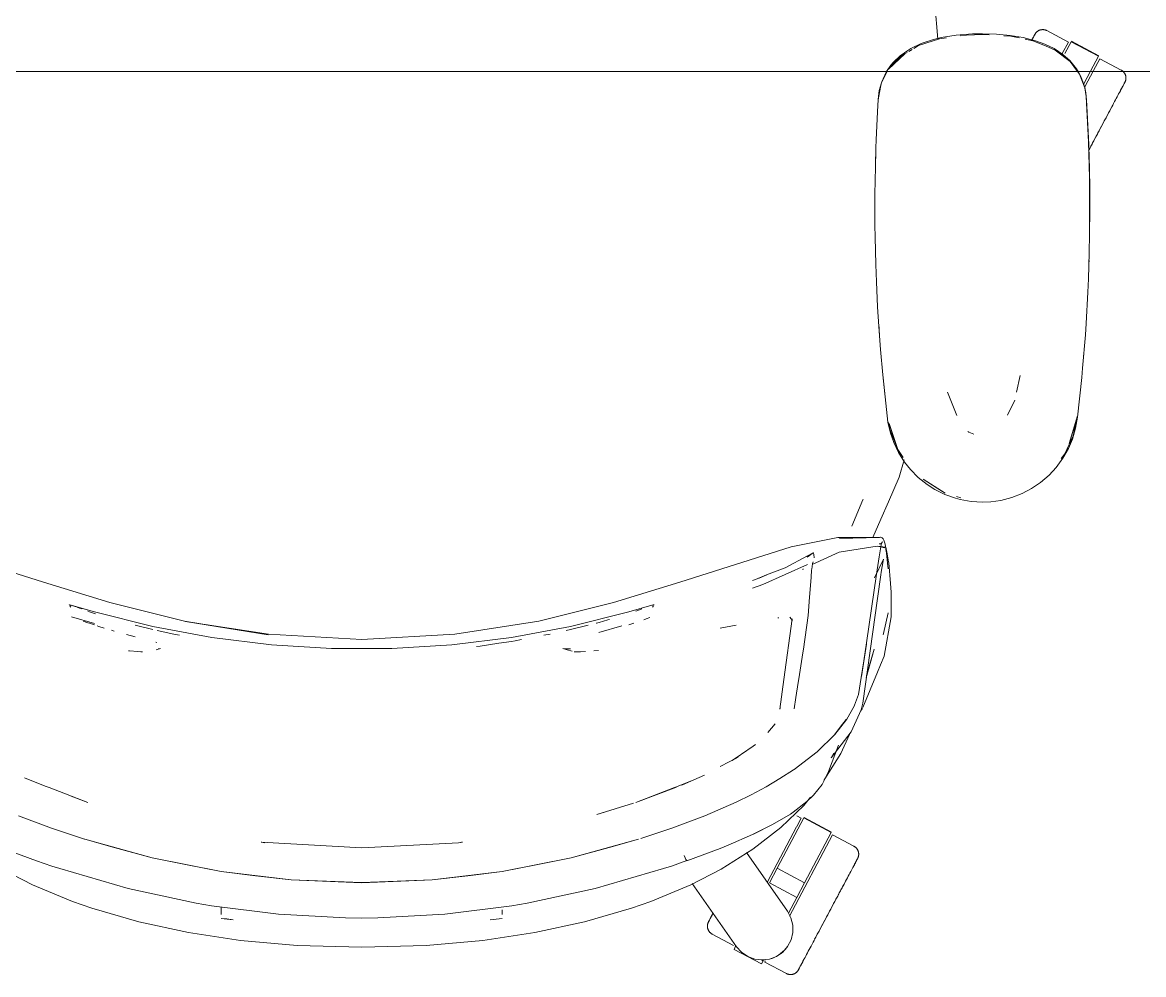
# Model space of a CAD drawing. Header units: millimetres. Extents: x 155927 to 326028, y -36033 to 97293.
# Drawn here: x 222604 to 223109, y 22907 to 23337 of the extents above; entities that cross this region are included whole.
import ezdxf

# ---------------------------------------------------------------- set-up
doc = ezdxf.new("R2010")
doc.units = ezdxf.units.MM
doc.header["$MEASUREMENT"] = 0
doc.layers.add('G-IMPT', color=8, linetype='CONTINUOUS', lineweight=9)
doc.layers.add('I-FURN', color=8, linetype='CONTINUOUS', lineweight=9)

msp = doc.modelspace()

# ---------------------------------------------------------------- linework, layer by layer
at = {"layer": 'G-IMPT'}
for p, q in [((223016.67, 23329.17), (223015.23, 23345.05)), ((223017.3, 23329.31), (223007.9, 23326.28)), ((223014.21, 23328.88), (223009.12, 23327.14)), ((223014.21, 23328.88), (223018.14, 23329.86)), ((223020.59, 23329.77), (223017.3, 23329.31)), ((223018.14, 23329.86), (223024.9, 23330.97)), ((223032.21, 23331.55), (223024.9, 23330.97)), ((223029.55, 23331.03), (223026.77, 23330.64)), ((223029.55, 23331.03), (223036.72, 23331.26)), ((223032.21, 23331.55), (223036.72, 23331.64)), ((223036.72, 23331.64), (223043.06, 23331.46)), ((223039.83, 23331.07), (223036.72, 23331.26)), ((223049.21, 23330.89), (223043.06, 23331.46)), ((223049.54, 23330.48), (223046.34, 23330.67)), ((223049.21, 23330.89), (223055.14, 23329.89)), ((223053.29, 23329.71), (223049.54, 23330.48)), ((223060.62, 23328.46), (223055.14, 23329.89)), ((223059.51, 23328.44), (223056.04, 23329.15)), ((223059.51, 23328.44), (223065.13, 23326.11)), ((223060.62, 23328.46), (223064.95, 23326.88)), ((223002.75, 23323.2), (222999.6, 23321.31)), ((222999.66, 23321.68), (223003.11, 23324.13)), ((223004.48, 23324.93), (223003.11, 23324.13)), ((223004.98, 23324.53), (223003.54, 23323.67)), ((223009.12, 23327.14), (223004.48, 23324.93)), ((223007.9, 23326.28), (223005.81, 23325.03)), ((223069.03, 23324.89), (223064.95, 23326.88)), ((223069.52, 23324.27), (223065.13, 23326.11)), ((223069.03, 23324.89), (223073.08, 23322.24)), ((223076.31, 23319.05), (223069.52, 23324.27)), ((223001.69, 23322.51), (222994.3, 23315.6)), ((222999.6, 23321.31), (222994.3, 23315.6)), ((222996.61, 23318.82), (222995.48, 23317.49)), ((222999.5, 23320.6), (222996.53, 23318.02)), ((222996.61, 23318.82), (222999.66, 23321.68)), ((223001.69, 23322.51), (223000.22, 23321.23)), ((223073.08, 23322.24), (223076.11, 23319.57)), ((223079.19, 23315.83), (223076.11, 23319.57)), ((223079.58, 23314.64), (223076.31, 23319.05)), ((222993.19, 23313.37), (222991.09, 23309.11)), ((222993.27, 23314.27), (222991.29, 23309.95)), ((222993.19, 23313.37), (222993.82, 23314.64)), ((222993.52, 23314.64), (222995.48, 23317.49)), ((222994.3, 23315.6), (222996.53, 23318.02)), ((223079.87, 23314.64), (223079.19, 23315.83)), ((223080.48, 23313.43), (223079.58, 23314.64)), ((223081.15, 23312.4), (223079.87, 23314.64)), ((223082.89, 23307.23), (223080.48, 23313.43)), ((222991.09, 23309.11), (222989.72, 23301.76)), ((222990.22, 23306), (222991.29, 23309.95)), ((223081.15, 23312.4), (223082.54, 23308.76)), ((223082.91, 23307.41), (223082.54, 23308.76)), ((222989.72, 23301.99), (222990.22, 23306)), ((223082.89, 23307.23), (223083.47, 23303.38)), ((223082.91, 23307.41), (223083.35, 23305.02)), ((223083.61, 23303.37), (223083.35, 23305.02)), ((223084.65, 23282.79), (223083.61, 23303.37)), ((223084.69, 23281.58), (223083.61, 23303.37)), ((223083.61, 23303.37), (223083.72, 23301.76)), ((222989.44, 23296.32), (222989.72, 23301.99)), ((223084.69, 23281.58), (223083.72, 23301.76)), ((222989.44, 23296.32), (222988.82, 23283.76)), ((222988.7, 23280.22), (222988.82, 23283.76)), ((223085.16, 23261.4), (223084.65, 23282.79)), ((223085, 23271.23), (223084.65, 23282.79)), ((223084.65, 23282.79), (223084.69, 23281.58)), ((222988.32, 23264.55), (222988.7, 23280.22)), ((223085.16, 23261.4), (223084.69, 23281.58)), ((222988.49, 23271.27), (222988.5, 23273.49)), ((222988.64, 23276.82), (222988.5, 23273.49)), ((223085.11, 23241.21), (223085, 23271.23)), ((223085.16, 23261.4), (223085, 23271.23)), ((223085, 23271.23), (223085.2, 23252.01)), ((222988.32, 23264.55), (222988.27, 23260.04)), ((223085.14, 23263.43), (223085.07, 23265.34)), ((223085.12, 23261.4), (223085.14, 23263.43)), ((222988.27, 23260.04), (222988.27, 23245.32)), ((223085.11, 23241.21), (223085.16, 23261.4)), ((223085.11, 23241.21), (223085.2, 23252.01)), ((222988.35, 23239.85), (222988.27, 23245.32)), ((222988.35, 23239.85), (222988.64, 23227.55)), ((223085.11, 23241.21), (223084.95, 23232.79)), ((222988.48, 23233.07), (222988.48, 23235.15)), ((222988.56, 23231.42), (222988.48, 23233.07)), ((223084.56, 23221.04), (223084.95, 23232.79)), ((222988.94, 23219.67), (222988.64, 23227.55)), ((223084.7, 23225.92), (223084.81, 23227.86)), ((223084.81, 23227.86), (223084.82, 23229.35)), ((222988.94, 23219.67), (222989.47, 23208.36)), ((223084.56, 23221.04), (223084.31, 23215.01)), ((223083.5, 23200.87), (223084.31, 23215.01)), ((222990.04, 23199.49), (222989.47, 23208.36)), ((222990.04, 23199.49), (222990.76, 23189.2)), ((222990.17, 23197.45), (222990.08, 23199.35)), ((222990.17, 23197.45), (222990.3, 23196.03)), ((223083.17, 23195.78), (223083.5, 23200.87)), ((223083.17, 23195.78), (223081.92, 23180.73)), ((222991.75, 23177.8), (222990.76, 23189.2)), ((223082.52, 23187.6), (223082.35, 23185.93)), ((222994.1, 23156.37), (222991.65, 23179.32)), ((222991.65, 23179.32), (222993.77, 23159.19)), ((222994.1, 23156.37), (222991.75, 23177.8)), ((223053.7, 23177.39), (223052.13, 23169.95)), ((223081.58, 23176.6), (223079.67, 23158.67)), ((223081.92, 23180.73), (223081.58, 23176.6)), ((223021, 23169.89), (223025.15, 23159.46)), ((223048.1, 23159.56), (223051.36, 23166.34)), ((222994.1, 23156.37), (222993.77, 23159.19)), ((222994.1, 23156.37), (222995.26, 23151.41)), ((222994.32, 23156.29), (222994.9, 23153.24)), ((223079.67, 23159.19), (223075.84, 23146.72)), ((223077.63, 23150.22), (223079.54, 23158.62)), ((223079.67, 23159.19), (223078.75, 23155.87)), ((223079.67, 23158.67), (223078.77, 23153.63)), ((222998.5, 23144.02), (222994.69, 23155.87)), ((222997.6, 23146.72), (222994.69, 23155.87)), ((222994.9, 23153.24), (222998.1, 23145.05)), ((222996.71, 23147.27), (222995.26, 23151.41)), ((223030.67, 23151.94), (223030.22, 23152.23)), ((223032.89, 23150.92), (223030.67, 23151.94)), ((223075.84, 23146.72), (223078.75, 23155.87)), ((223077.31, 23148.77), (223078.77, 23153.63)), ((222998.9, 23142.69), (222996.71, 23147.27)), ((222998.5, 23144.02), (222997.6, 23146.72)), ((223077.63, 23150.22), (223073.89, 23142.15)), ((223075.5, 23144.53), (223077.31, 23148.77)), ((222998.5, 23144.02), (223000.92, 23140.44)), ((222998.9, 23142.69), (223001.63, 23138.37)), ((223072.29, 23140.04), (223073.89, 23142.15)), ((223075.5, 23144.53), (223072.98, 23140.09)), ((222999.18, 23131.53), (223001.44, 23139.35)), ((223004.25, 23135.06), (223001.63, 23138.37)), ((223069.99, 23136), (223066.82, 23132.56)), ((223069.99, 23136), (223072.98, 23140.09)), ((222999.18, 23131.53), (222994.32, 23120.41)), ((223007.8, 23131.45), (223004.25, 23135.06)), ((223007.8, 23131.45), (223011.77, 23128.27)), ((223062.99, 23129.24), (223066.82, 23132.56)), ((223019.93, 23124.41), (223009.98, 23130.73)), ((223016.25, 23126.57), (223009.98, 23130.73)), ((223015.32, 23126), (223011.77, 23128.27)), ((223019.83, 23123.76), (223015.32, 23126)), ((223019.93, 23124.41), (223016.25, 23126.57)), ((223058.82, 23126.41), (223054.66, 23124.22)), ((223058.82, 23126.41), (223062.99, 23129.24)), ((222977.87, 23109.51), (222982.8, 23121.37)), ((222982.9, 23121.63), (222982.8, 23121.37)), ((223019.83, 23123.76), (223024.6, 23122.05)), ((223026.73, 23121.48), (223024.6, 23122.05)), ((223025.04, 23122.85), (223027.07, 23122.23)), ((223031.68, 23120.6), (223026.73, 23121.48)), ((223045.08, 23121.13), (223040.57, 23120.48)), ((223045.08, 23121.13), (223049.95, 23122.39)), ((223054.66, 23124.22), (223049.95, 23122.39)), ((222994.32, 23120.41), (222990.9, 23112.57)), ((223036.72, 23120.31), (223031.68, 23120.6)), ((223036.72, 23120.31), (223040.57, 23120.48)), ((222990.9, 23112.57), (222987.34, 23104.4)), ((222950.49, 23100.17), (222971.44, 23104.37)), ((222971.44, 23104.37), (222990.31, 23104.41)), ((222972.33, 23103.93), (222990.77, 23104.51)), ((222972.33, 23103.93), (222990.31, 23104.41)), ((222990.89, 23104.54), (222990.02, 23104.35)), ((222990.02, 23104.35), (222990.14, 23104.38)), ((222991.24, 23101.91), (222990.13, 23095.64)), ((222990.31, 23104.41), (222990.14, 23104.38)), ((222990.7, 23101.56), (222990.2, 23101.48)), ((222990.77, 23104.51), (222990.31, 23104.41)), ((222990.7, 23101.56), (222991.24, 23101.88)), ((222990.89, 23104.54), (222991.46, 23104.15)), ((222991.07, 23101.29), (222991.63, 23102.38)), ((222991.07, 23101.29), (222991.24, 23101.91)), ((222991.24, 23101.88), (222991.63, 23102.38)), ((222991.96, 23103.77), (222991.46, 23104.15)), ((222991.96, 23103.77), (222992.28, 23103.24)), ((222992.83, 23101.37), (222992.28, 23103.24)), ((222993.36, 23098.09), (222992.83, 23101.37)), ((222613.12, 23084.18), (222562.88, 23100.17)), ((222900.24, 23084.18), (222950.49, 23100.17)), ((222947.77, 23090.75), (222957.88, 23096.03)), ((222960.33, 23097.38), (222957.63, 23095.54)), ((222960.33, 23097.38), (222957.88, 23096.03)), ((222972.14, 23097.74), (222959.85, 23092.15)), ((222960.33, 23097.38), (222960.17, 23097.41)), ((222960.46, 23097.35), (222960.33, 23097.38)), ((222960.61, 23096.66), (222960.46, 23097.35)), ((222960.78, 23095.13), (222960.61, 23096.66)), ((222972.14, 23097.74), (222989.19, 23100.45)), ((222989.02, 23087.79), (222990.13, 23095.64)), ((222992.77, 23099.77), (222989.19, 23100.45)), ((222992.77, 23099.77), (222989.23, 23100.39)), ((222989.23, 23100.39), (222993.18, 23100)), ((222993.62, 23097.68), (222993.18, 23100)), ((222993.36, 23098.09), (222993.44, 23097.48)), ((222993.96, 23092.79), (222993.44, 23097.48)), ((222993.62, 23097.68), (222994.43, 23093.43)), ((222937.66, 23083.2), (222957.82, 23092.12)), ((222947.77, 23090.75), (222939.3, 23087.49)), ((222959.72, 23090.1), (222960, 23092.56)), ((222960, 23092.56), (222960.02, 23092.63)), ((222960.3, 23093.4), (222960.02, 23092.63)), ((222988.04, 23086.24), (222992.04, 23094.67)), ((222991.9, 23093.81), (222991.06, 23088.78)), ((222992.04, 23094.67), (222991.9, 23093.81)), ((222993.96, 23092.79), (222994.17, 23090.2)), ((222994.48, 23092.96), (222994.43, 23093.43)), ((222995.28, 23083.64), (222994.48, 23092.96)), ((222934.4, 23085.48), (222932.99, 23084.92)), ((222934.4, 23085.48), (222939.51, 23087.5)), ((222939.3, 23087.49), (222934.4, 23085.48)), ((222939.51, 23087.5), (222935.97, 23086.1)), ((222955.65, 23089.74), (222955.92, 23090.18)), ((222959.42, 23086.32), (222958.79, 23077.48)), ((222959.42, 23086.32), (222959.67, 23089.73)), ((222959.72, 23090.1), (222959.67, 23089.73)), ((222984.47, 23056.91), (222989.02, 23087.79)), ((222989.41, 23076.82), (222990.85, 23087.49)), ((222991.06, 23088.78), (222990.85, 23087.49)), ((222643.1, 23075), (222613.12, 23084.18)), ((222900.24, 23084.18), (222870.27, 23075)), ((222933.08, 23081.45), (222937.66, 23083.2)), ((222995.28, 23083.64), (222995.62, 23079.68)), ((222958.17, 23069.23), (222958.79, 23077.48)), ((222989.41, 23076.82), (222982.73, 23029.61)), ((222995.59, 23068.54), (222995.62, 23075.51)), ((222995.62, 23079.68), (222995.62, 23075.51)), ((222624.93, 23074.04), (222624.68, 23073.91)), ((222636.15, 23070.77), (222624.93, 23074.04)), ((222625.46, 23072.95), (222625.08, 23073.56)), ((222625.46, 23072.95), (222625.32, 23073.16)), ((222636.15, 23070.77), (222625.33, 23073.89)), ((222625.62, 23073.83), (222625.33, 23073.89)), ((222636.15, 23070.77), (222625.62, 23073.83)), ((222629.4, 23072.5), (222628.33, 23072.9)), ((222630.37, 23072.15), (222629.4, 23072.5)), ((222633.12, 23071.17), (222633.92, 23070.88)), ((222636.15, 23070.14), (222633.92, 23070.88)), ((222662.47, 23064.23), (222636.15, 23070.77)), ((222643.1, 23075), (222676.78, 23066.69)), ((222836.59, 23066.69), (222870.27, 23075)), ((222850.9, 23064.23), (222877.22, 23070.77)), ((222877.22, 23070.77), (222887.65, 23073.85)), ((222882.42, 23071.93), (222880.32, 23071.19)), ((222882.42, 23071.93), (222883.08, 23072.17)), ((222887.92, 23073.91), (222887.65, 23073.85)), ((222887.9, 23072.95), (222888.29, 23073.56)), ((222887.9, 23072.95), (222888.05, 23073.16)), ((222888.21, 23073.99), (222887.92, 23073.91)), ((222888.44, 23074.04), (222888.21, 23073.99)), ((222888.68, 23073.95), (222888.44, 23074.04)), ((222994.18, 23070.41), (222992.14, 23061.1)), ((222636.15, 23065.58), (222625.72, 23068.61)), ((222630.97, 23066.7), (222633.13, 23065.94)), ((222633.85, 23065.69), (222633.13, 23065.94)), ((222633.85, 23065.69), (222636.15, 23064.92)), ((222636.15, 23070.14), (222636.61, 23069.99)), ((222676.78, 23066.69), (222714.52, 23060.43)), ((222714.7, 23060.69), (222677.16, 23066.43)), ((222714.52, 23060.43), (222677.16, 23066.43)), ((222836.59, 23066.69), (222798.67, 23060.69)), ((222862.66, 23065.76), (222862.48, 23065.71)), ((222863.8, 23066.08), (222862.66, 23065.76)), ((222863.8, 23066.08), (222867.79, 23067.19)), ((222867.79, 23067.19), (222868.48, 23067.4)), ((222877.21, 23064.93), (222879.43, 23065.66)), ((222884.97, 23067.65), (222883.96, 23067.27)), ((222884.97, 23067.65), (222886.63, 23068.26)), ((222944.83, 23068.14), (222944.48, 23068.1)), ((222947.16, 23040.31), (222950.89, 23067.64)), ((222949.78, 23068.5), (222951.02, 23066.93)), ((222950.89, 23067.64), (222950.94, 23067.38)), ((222950.98, 23067.14), (222950.94, 23067.38)), ((222958.16, 23069.15), (222955.95, 23053.94)), ((222958.16, 23069.15), (222958.17, 23069.23)), ((222995.59, 23068.54), (222992.36, 23050.85)), ((222637.29, 23064.54), (222638.07, 23064.29)), ((222638.07, 23064.29), (222640.56, 23063.5)), ((222643.86, 23062.51), (222644.98, 23062.18)), ((222650.65, 23060.6), (222654.51, 23059.61)), ((222650.65, 23060.6), (222652.18, 23060.21)), ((222655.73, 23064.46), (222654.45, 23064.8)), ((222662.48, 23062.91), (222655.73, 23064.46)), ((222662.47, 23064.23), (222689.13, 23059.29)), ((222671.88, 23060.75), (222664.46, 23062.45)), ((222674.51, 23060.27), (222671.88, 23060.75)), ((222714.7, 23060.69), (222756.68, 23058.33)), ((222798.67, 23060.69), (222756.68, 23058.33)), ((222850.9, 23064.23), (222824.23, 23059.29)), ((222838.87, 23060.25), (222841.68, 23060.79)), ((222848.91, 23062.45), (222850.89, 23062.9)), ((222857.64, 23064.46), (222850.89, 23062.9)), ((222857.64, 23064.46), (222858.93, 23064.79)), ((222874.12, 23064.49), (222863.65, 23061.56)), ((222918.36, 23063.46), (222925.61, 23064.88)), ((222992.14, 23061.1), (222991.99, 23060.53)), ((222664.27, 23057.01), (222663.86, 23057.14)), ((222689.13, 23059.29), (222716.05, 23056)), ((222743.12, 23054.34), (222716.05, 23056)), ((222770.24, 23054.34), (222797.31, 23056)), ((222824.23, 23059.29), (222797.31, 23056)), ((222810.08, 23055.38), (222808.42, 23055.19)), ((222818.61, 23056.67), (222810.08, 23055.38)), ((222818.61, 23056.67), (222824.23, 23057.52)), ((222824.23, 23057.52), (222825.86, 23057.77)), ((222828.76, 23058.32), (222825.86, 23057.77)), ((222984.37, 23056.31), (222982.07, 23041.15)), ((222984.47, 23056.91), (222982.14, 23041.72)), ((222984.37, 23056.31), (222982.14, 23041.72)), ((222652, 23053.18), (222651.52, 23053.22)), ((222655.71, 23052.91), (222652, 23053.18)), ((222655.71, 23052.91), (222657.08, 23052.81)), ((222657.78, 23052.8), (222657.08, 23052.81)), ((222665.87, 23054.34), (222663.92, 23053.65)), ((222665.87, 23054.34), (222664.82, 23054.12)), ((222770.24, 23054.34), (222743.12, 23054.34)), ((222848.54, 23054.12), (222847.5, 23054.34)), ((222847.5, 23054.34), (222849.45, 23053.65)), ((222848.54, 23054.12), (222850.85, 23054.09)), ((222849.45, 23053.65), (222851.6, 23053.05)), ((222850.71, 23054.08), (222850.85, 23054.09)), ((222852.55, 23052.8), (222857.61, 23052.89)), ((222852.55, 23052.8), (222855.34, 23052.81)), ((222857.61, 23052.89), (222855.34, 23052.81)), ((222861.4, 23053.2), (222863.5, 23053.41)), ((222955.7, 23052.39), (222953.84, 23040.61)), ((222955.95, 23053.94), (222955.7, 23052.39)), ((222987.86, 23054.03), (222984.36, 23041.08)), ((222987.86, 23054.03), (222984.51, 23042.14)), ((222992.36, 23050.85), (222990.76, 23046.99)), ((222989.37, 23043.62), (222990.76, 23046.99)), ((222947.16, 23040.31), (222945.38, 23026.95)), ((222953.57, 23038.96), (222953.84, 23040.61)), ((222980.77, 23033.48), (222982.07, 23041.15)), ((222982.77, 23027.64), (222989.37, 23043.62)), ((222952.51, 23032.12), (222953.57, 23038.96)), ((222952.51, 23032.12), (222951.76, 23027.05)), ((222979.02, 23028.68), (222980.77, 23033.48)), ((222945.38, 23026.95), (222945.52, 23027.42)), ((222975.52, 23022.43), (222978.81, 23028.26)), ((222979.02, 23028.68), (222978.81, 23028.26)), ((222980.52, 23023.25), (222982.09, 23026.61)), ((222981.8, 23026), (222982.57, 23027.17)), ((222982.73, 23029.61), (222982.09, 23026.61)), ((222939.88, 23016.45), (222943.22, 23020.36)), ((222975.19, 23022.2), (222969.79, 23015.25)), ((222970.1, 23015.46), (222975.52, 23022.43)), ((222975.19, 23022.2), (222972.6, 23018.83)), ((222977.46, 23016.67), (222980.52, 23023.25)), ((222970.1, 23015.46), (222962.2, 23007.73)), ((222968.54, 23005.02), (222977.46, 23016.67)), ((222969.79, 23015.25), (222972.6, 23018.83)), ((222972.83, 23006.91), (222976.81, 23015.54)), ((222928.11, 23006.69), (222933.24, 23010.18)), ((222933.24, 23010.18), (222934.35, 23010.93)), ((222971.77, 23010.68), (222967.26, 22998.77)), ((222918.45, 23001.05), (222926.55, 23005.24)), ((222923.78, 23003.73), (222927.53, 23006.29)), ((222923.78, 23003.73), (222926.55, 23005.24)), ((222927.53, 23006.29), (222928.11, 23006.69)), ((222962.2, 23007.73), (222951.76, 22999.71)), ((222965.71, 22995.46), (222972.83, 23006.91)), ((222968.54, 23005.02), (222969.69, 23007.04)), ((222945.41, 22995.65), (222951.51, 22999.54)), ((222951.76, 22999.71), (222951.51, 22999.54)), ((222613.89, 22992.26), (222604.57, 22995.98)), ((222604.57, 22995.98), (222606.81, 22994.98)), ((222906.56, 22994.98), (222899.48, 22992.26)), ((222906.56, 22994.98), (222901.11, 22992.67)), ((222911.4, 22997.18), (222906.56, 22994.98)), ((222945.41, 22995.65), (222939.18, 22991.89)), ((222965.02, 22994.11), (222966.19, 22996.54)), ((222965.71, 22995.46), (222965.21, 22994.7)), ((222966.19, 22996.54), (222967.26, 22998.77)), ((222615.62, 22991.6), (222613.89, 22992.26)), ((222633.07, 22984.88), (222615.62, 22991.6)), ((222880.3, 22984.88), (222898.71, 22991.7)), ((222880.3, 22984.88), (222897.75, 22991.6)), ((222897.75, 22991.6), (222899.48, 22992.26)), ((222932.39, 22988.32), (222939.18, 22991.89)), ((222964.4, 22992.97), (222960.54, 22988.11)), ((222965.02, 22994.11), (222964.4, 22992.97)), ((222633.07, 22984.88), (222625.63, 22987.61)), ((222862.83, 22979.35), (222879.31, 22984.6)), ((222911.44, 22978.75), (222925.66, 22984.93)), ((222932.39, 22988.32), (222925.66, 22984.93)), ((222957.52, 22985.21), (222951.39, 22980.5)), ((222959.1, 22987.22), (222956.1, 22983.54)), ((222957.52, 22985.21), (222960.54, 22988.11)), ((222862.83, 22979.35), (222866.26, 22980.43)), ((222942.1, 22974.9), (222950.1, 22979.63)), ((222956.1, 22983.54), (222945.8, 22973.58)), ((222951.39, 22980.5), (222950.1, 22979.63)), ((222616.81, 22973.29), (222601.93, 22978.75)), ((222911.44, 22978.75), (222896.56, 22973.29)), ((222933.05, 22970.37), (222942.1, 22974.9)), ((222933.05, 22970.37), (222941.5, 22974.6)), ((222933.49, 22970.59), (222942.1, 22974.9)), ((222942.1, 22974.9), (222941.5, 22974.6)), ((222616.81, 22973.29), (222631.62, 22968.32)), ((222882.67, 22968.63), (222896.56, 22973.29)), ((222933.05, 22970.37), (222922.09, 22965.6)), ((222933.49, 22970.59), (222933.05, 22970.37)), ((222933.2, 22963.78), (222945.8, 22973.58)), ((222610.03, 22958.52), (222594.96, 22964.12)), ((222662.23, 22959.9), (222631.73, 22968.29)), ((222644.98, 22964.56), (222631.82, 22968.33)), ((222662.23, 22959.9), (222631.82, 22968.33)), ((222644.98, 22964.56), (222662.23, 22959.9)), ((222756.68, 22964.4), (222711.34, 22966.9)), ((222711.34, 22966.9), (222712.96, 22966.67)), ((222711.41, 22966.95), (222711.65, 22966.9)), ((222712.96, 22966.67), (222711.65, 22966.9)), ((222756.68, 22964.34), (222800.41, 22966.67)), ((222756.68, 22964.4), (222800.41, 22966.67)), ((222800.41, 22966.67), (222802.19, 22966.93)), ((222800.41, 22966.67), (222801.72, 22966.9)), ((222801.96, 22966.95), (222801.72, 22966.9)), ((222851.14, 22959.9), (222881.55, 22968.33)), ((222851.14, 22959.9), (222881.64, 22968.29)), ((222868.39, 22964.56), (222851.14, 22959.9)), ((222868.39, 22964.56), (222881.55, 22968.33)), ((222918.41, 22964.12), (222903.44, 22958.55)), ((222922.09, 22965.6), (222918.41, 22964.12)), ((222693.35, 22953.73), (222662.11, 22959.94)), ((222662.11, 22959.94), (222693.27, 22953.73)), ((222662.23, 22959.9), (222677.25, 22956.83)), ((222851.14, 22959.9), (222820.01, 22953.73)), ((222851.14, 22959.9), (222820.09, 22953.73)), ((222851.14, 22959.9), (222836.12, 22956.83)), ((222902.66, 22959.82), (222902.24, 22960.87)), ((222902.24, 22960.87), (222902.46, 22960.28)), ((222902.66, 22959.82), (222902.46, 22960.28)), ((222902.66, 22959.82), (222902.94, 22959.17)), ((222902.66, 22959.82), (222903.04, 22958.99)), ((222902.94, 22959.17), (222903.04, 22958.99)), ((222903.31, 22958.59), (222903.04, 22958.99)), ((222903.04, 22958.99), (222903.27, 22958.6)), ((222933.2, 22963.78), (222918.91, 22954.8)), ((222608.24, 22947.71), (222594.46, 22954.8)), ((222610.03, 22958.52), (222616.86, 22956.18)), ((222620.46, 22954.99), (222616.86, 22956.18)), ((222620.46, 22954.99), (222651.29, 22946.04)), ((222693.35, 22953.73), (222677.25, 22956.83)), ((222820.01, 22953.73), (222836.12, 22956.83)), ((222862.08, 22946.04), (222892.91, 22954.99)), ((222892.91, 22954.99), (222896.51, 22956.18)), ((222903.45, 22958.59), (222896.51, 22956.18)), ((222903.31, 22958.59), (222903.27, 22958.6)), ((222903.44, 22958.55), (222903.31, 22958.59)), ((222903.31, 22958.59), (222903.45, 22958.59)), ((222918.91, 22954.8), (222905.13, 22947.71)), ((222724.87, 22949.9), (222693.27, 22953.73)), ((222708.83, 22951.78), (222693.35, 22953.73)), ((222724.91, 22949.94), (222693.35, 22953.73)), ((222708.83, 22951.78), (222724.91, 22949.94)), ((222756.68, 22948.57), (222724.87, 22949.9)), ((222724.91, 22949.94), (222739.8, 22949.27)), ((222724.91, 22949.94), (222756.68, 22948.8)), ((222739.8, 22949.27), (222756.68, 22948.8)), ((222788.46, 22949.94), (222756.68, 22948.8)), ((222788.5, 22949.9), (222756.68, 22948.57)), ((222773.57, 22949.27), (222756.68, 22948.8)), ((222773.57, 22949.27), (222788.46, 22949.94)), ((222788.46, 22949.94), (222820.01, 22953.73)), ((222788.46, 22949.94), (222804.54, 22951.78)), ((222788.5, 22949.9), (222820.09, 22953.73)), ((222820.01, 22953.73), (222804.54, 22951.78)), ((222626.21, 22940.2), (222608.24, 22947.71)), ((222682.08, 22939.38), (222651.29, 22946.04)), ((222862.08, 22946.04), (222831.29, 22939.38)), ((222887.16, 22940.2), (222905.13, 22947.71)), ((222626.21, 22940.2), (222634.95, 22937.12)), ((222689, 22938.19), (222682.08, 22939.38)), ((222824.37, 22938.19), (222831.29, 22939.38)), ((222878.42, 22937.12), (222887.16, 22940.2)), ((222634.95, 22937.12), (222656.19, 22930.95)), ((222719.17, 22934.38), (222689, 22938.19)), ((222693.24, 22934.31), (222693.31, 22936.4)), ((222693.24, 22934.31), (222693.24, 22934.42)), ((222693.36, 22937.64), (222693.31, 22936.4)), ((222749.37, 22932.77), (222719.17, 22934.38)), ((222764, 22932.77), (222794.2, 22934.38)), ((222794.2, 22934.38), (222824.37, 22938.19)), ((222820.06, 22936.4), (222820.13, 22934.31)), ((222820.13, 22934.31), (222820.13, 22934.42)), ((222878.42, 22937.12), (222857.18, 22930.95)), ((222656.19, 22930.95), (222678.55, 22926.13)), ((222693.27, 22932.54), (222698.68, 22931.89)), ((222694.92, 22932.46), (222698.68, 22931.89)), ((222749.37, 22932.77), (222756.68, 22932.67)), ((222764, 22932.77), (222756.68, 22932.67)), ((222820.1, 22932.54), (222814.68, 22931.89)), ((222857.18, 22930.95), (222834.82, 22926.13)), ((222701.97, 22922.64), (222678.55, 22926.13)), ((222834.82, 22926.13), (222811.4, 22922.64)), ((222727.54, 22920.38), (222701.97, 22922.64)), ((222756.68, 22919.53), (222727.54, 22920.38)), ((222785.83, 22920.38), (222756.68, 22919.53)), ((222811.4, 22922.64), (222785.83, 22920.38))]:
    msp.add_line(p, q, dxfattribs=at)
at = {"layer": 'I-FURN'}
for p, q in [((223062.38, 23333.16), (223062.53, 23333.22)), ((223062.53, 23333.22), (223062.68, 23333.27)), ((223062.68, 23333.27), (223062.84, 23333.32)), ((223062.84, 23333.32), (223062.99, 23333.36)), ((223062.99, 23333.36), (223063.15, 23333.4)), ((223063.15, 23333.4), (223063.31, 23333.43)), ((223063.31, 23333.43), (223063.47, 23333.45)), ((223063.47, 23333.45), (223063.63, 23333.47)), ((223063.63, 23333.47), (223063.79, 23333.48)), ((223063.79, 23333.48), (223063.95, 23333.48)), ((223063.95, 23333.48), (223064.11, 23333.48)), ((223064.11, 23333.48), (223064.27, 23333.47)), ((223064.27, 23333.47), (223064.43, 23333.45)), ((223064.43, 23333.45), (223064.59, 23333.43)), ((223064.59, 23333.43), (223064.75, 23333.4)), ((223064.75, 23333.4), (223064.91, 23333.37)), ((223064.91, 23333.37), (223065.07, 23333.33)), ((223065.07, 23333.33), (223065.22, 23333.28)), ((223065.22, 23333.28), (223065.37, 23333.23)), ((223065.37, 23333.23), (223065.52, 23333.17)), ((223059, 23328.71), (223059.23, 23329.14)), ((223059.35, 23329.36), (223059.13, 23328.95)), ((223059.23, 23329.14), (223059.44, 23329.54)), ((223059.54, 23329.73), (223059.35, 23329.36)), ((223059.44, 23329.54), (223059.63, 23329.89)), ((223059.72, 23330.07), (223059.54, 23329.73)), ((223059.63, 23329.89), (223059.8, 23330.21)), ((223059.88, 23330.36), (223059.72, 23330.07)), ((223059.8, 23330.21), (223059.95, 23330.49)), ((223060.02, 23330.62), (223059.88, 23330.36)), ((223059.95, 23330.49), (223060.07, 23330.73)), ((223060.13, 23330.84), (223060.02, 23330.62)), ((223060.07, 23330.73), (223060.18, 23330.93)), ((223060.23, 23331.02), (223060.13, 23330.84)), ((223060.18, 23330.93), (223060.27, 23331.09)), ((223060.31, 23331.16), (223060.23, 23331.02)), ((223060.27, 23331.09), (223060.33, 23331.21)), ((223060.36, 23331.26), (223060.31, 23331.16)), ((223060.33, 23331.21), (223060.38, 23331.3)), ((223060.39, 23331.32), (223060.36, 23331.26)), ((223060.38, 23331.3), (223060.4, 23331.34)), ((223060.4, 23331.34), (223060.39, 23331.32)), ((223060.4, 23331.34), (223060.48, 23331.48)), ((223060.4, 23331.34), (223060.4, 23331.34)), ((223060.48, 23331.48), (223060.56, 23331.62)), ((223060.56, 23331.62), (223060.65, 23331.76)), ((223060.65, 23331.76), (223060.75, 23331.89)), ((223060.75, 23331.89), (223060.85, 23332.01)), ((223060.85, 23332.01), (223060.95, 23332.14)), ((223060.95, 23332.14), (223061.06, 23332.25)), ((223061.06, 23332.25), (223061.18, 23332.37)), ((223061.18, 23332.37), (223061.3, 23332.48)), ((223061.3, 23332.48), (223061.42, 23332.58)), ((223061.42, 23332.58), (223061.55, 23332.68)), ((223061.55, 23332.68), (223061.68, 23332.77)), ((223061.68, 23332.77), (223061.81, 23332.86)), ((223061.81, 23332.86), (223061.95, 23332.94)), ((223061.95, 23332.94), (223062.09, 23333.02)), ((223062.09, 23333.02), (223062.24, 23333.09)), ((223062.24, 23333.09), (223062.38, 23333.16)), ((223065.52, 23333.17), (223065.67, 23333.1)), ((223065.67, 23333.1), (223065.81, 23333.03)), ((223065.81, 23333.03), (223065.85, 23333.01)), ((223075.54, 23327.86), (223065.85, 23333.01)), ((223089.22, 23321.64), (223076.86, 23328.22)), ((223072.78, 23322.67), (223075.54, 23327.86)), ((223073.95, 23322.75), (223076.77, 23328.04)), ((223076.77, 23328.04), (223089.13, 23321.47)), ((223089.13, 23321.47), (223085.57, 23314.78)), ((223086.85, 23315.06), (223089.66, 23320.35)), ((223099.35, 23315.2), (223089.66, 23320.35)), ((221998.92, 23314.64), (223398.92, 23314.64)), ((223398.92, 23314.64), (221998.92, 23314.64)), ((223085.57, 23314.78), (223082.48, 23308.96)), ((223082.93, 23307.68), (223086.85, 23315.06)), ((223099.35, 23315.2), (223099.49, 23315.12)), ((223099.49, 23315.12), (223099.63, 23315.04)), ((223099.63, 23315.04), (223099.76, 23314.95)), ((223099.76, 23314.95), (223099.89, 23314.85)), ((223099.89, 23314.85), (223100.02, 23314.75)), ((223100.02, 23314.75), (223100.14, 23314.65)), ((223100.14, 23314.65), (223100.26, 23314.54)), ((223100.26, 23314.54), (223100.37, 23314.42)), ((223100.37, 23314.42), (223100.48, 23314.3)), ((223100.48, 23314.3), (223100.59, 23314.18)), ((223100.59, 23314.18), (223100.69, 23314.05)), ((223100.69, 23314.05), (223100.78, 23313.92)), ((223100.78, 23313.92), (223100.87, 23313.79)), ((223100.87, 23313.79), (223100.95, 23313.65)), ((223100.95, 23313.65), (223101.03, 23313.51)), ((223101.03, 23313.51), (223101.1, 23313.36)), ((223101.1, 23313.36), (223101.17, 23313.22)), ((223101.17, 23313.22), (223101.23, 23313.07)), ((223101.23, 23313.07), (223101.28, 23312.92)), ((223099.85, 23307.55), (223100.06, 23307.94)), ((223100.16, 23308.14), (223099.96, 23307.76)), ((223100.06, 23307.94), (223100.24, 23308.3)), ((223100.34, 23308.47), (223100.16, 23308.14)), ((223100.24, 23308.3), (223100.41, 23308.61)), ((223100.5, 23308.77), (223100.34, 23308.47)), ((223100.41, 23308.61), (223100.56, 23308.89)), ((223100.63, 23309.03), (223100.5, 23308.77)), ((223100.56, 23308.89), (223100.69, 23309.13)), ((223100.75, 23309.25), (223100.63, 23309.03)), ((223100.69, 23309.13), (223100.8, 23309.33)), ((223100.85, 23309.43), (223100.75, 23309.25)), ((223100.8, 23309.33), (223100.88, 23309.5)), ((223100.92, 23309.57), (223100.85, 23309.43)), ((223100.88, 23309.5), (223100.95, 23309.62)), ((223100.97, 23309.67), (223100.92, 23309.57)), ((223100.95, 23309.62), (223100.99, 23309.7)), ((223101.01, 23309.73), (223100.97, 23309.67)), ((223100.99, 23309.7), (223101.01, 23309.74)), ((223101.02, 23309.75), (223101.01, 23309.73)), ((223101.01, 23309.74), (223101.02, 23309.75)), ((223101.04, 23309.79), (223101.02, 23309.75)), ((223101.11, 23309.93), (223101.04, 23309.79)), ((223101.17, 23310.08), (223101.11, 23309.93)), ((223101.23, 23310.23), (223101.17, 23310.08)), ((223101.29, 23310.38), (223101.23, 23310.23)), ((223101.28, 23312.92), (223101.33, 23312.76)), ((223101.33, 23310.53), (223101.29, 23310.38)), ((223101.33, 23312.76), (223101.37, 23312.61)), ((223101.38, 23310.69), (223101.33, 23310.53)), ((223101.37, 23312.61), (223101.41, 23312.45)), ((223101.41, 23310.85), (223101.38, 23310.69)), ((223101.41, 23312.45), (223101.44, 23312.29)), ((223101.44, 23311.01), (223101.41, 23310.85)), ((223101.44, 23312.29), (223101.46, 23312.13)), ((223101.46, 23311.17), (223101.44, 23311.01)), ((223101.46, 23312.13), (223101.47, 23311.97)), ((223101.48, 23311.33), (223101.46, 23311.17)), ((223101.47, 23311.97), (223101.48, 23311.81)), ((223101.48, 23311.81), (223101.49, 23311.65)), ((223101.49, 23311.49), (223101.48, 23311.33)), ((223101.49, 23311.65), (223101.49, 23311.49)), ((223097.14, 23302.45), (223097.51, 23303.15)), ((223097.51, 23303.15), (223097.86, 23303.81)), ((223097.86, 23303.81), (223098.2, 23304.44)), ((223098.2, 23304.44), (223098.52, 23305.05)), ((223098.68, 23305.36), (223098.37, 23304.77)), ((223098.52, 23305.05), (223098.82, 23305.61)), ((223098.98, 23305.91), (223098.68, 23305.36)), ((223098.82, 23305.61), (223099.1, 23306.15)), ((223099.25, 23306.43), (223098.98, 23305.91)), ((223099.1, 23306.15), (223099.37, 23306.65)), ((223099.51, 23306.91), (223099.25, 23306.43)), ((223099.37, 23306.65), (223099.62, 23307.12)), ((223099.74, 23307.35), (223099.51, 23306.91)), ((223099.62, 23307.12), (223099.85, 23307.55)), ((223099.96, 23307.76), (223099.74, 23307.35)), ((223094.87, 23298.19), (223094.42, 23297.34)), ((223094.63, 23297.73), (223095.08, 23298.58)), ((223095.32, 23299.03), (223094.87, 23298.19)), ((223095.08, 23298.58), (223095.52, 23299.4)), ((223095.52, 23299.4), (223095.94, 23300.2)), ((223095.94, 23300.2), (223096.36, 23300.98)), ((223096.36, 23300.98), (223096.75, 23301.73)), ((223096.75, 23301.73), (223097.14, 23302.45)), ((223091.99, 23292.78), (223091.48, 23291.82)), ((223091.72, 23292.26), (223092.22, 23293.21)), ((223092.49, 23293.72), (223091.99, 23292.78)), ((223092.22, 23293.21), (223092.72, 23294.15)), ((223092.99, 23294.65), (223092.49, 23293.72)), ((223092.72, 23294.15), (223093.21, 23295.07)), ((223093.47, 23295.56), (223092.99, 23294.65)), ((223093.21, 23295.07), (223093.69, 23295.98)), ((223093.95, 23296.46), (223093.47, 23295.56)), ((223093.69, 23295.98), (223094.17, 23296.86)), ((223094.42, 23297.34), (223093.95, 23296.46)), ((223094.17, 23296.86), (223094.63, 23297.73)), ((223089.39, 23287.89), (223088.86, 23286.89)), ((223089.11, 23287.35), (223089.64, 23288.35)), ((223089.92, 23288.88), (223089.39, 23287.89)), ((223089.64, 23288.35), (223090.16, 23289.34)), ((223090.45, 23289.87), (223089.92, 23288.88)), ((223090.16, 23289.34), (223090.69, 23290.32)), ((223090.97, 23290.85), (223090.45, 23289.87)), ((223090.69, 23290.32), (223091.21, 23291.3)), ((223091.48, 23291.82), (223090.97, 23290.85)), ((223091.21, 23291.3), (223091.72, 23292.26)), ((223086.73, 23282.87), (223086.19, 23281.87)), ((223086.44, 23282.33), (223086.97, 23283.33)), ((223087.26, 23283.88), (223086.73, 23282.87)), ((223086.97, 23283.33), (223087.51, 23284.34)), ((223087.8, 23284.88), (223087.26, 23283.88)), ((223087.51, 23284.34), (223088.04, 23285.34)), ((223088.33, 23285.89), (223087.8, 23284.88)), ((223088.04, 23285.34), (223088.58, 23286.35)), ((223088.86, 23286.89), (223088.33, 23285.89)), ((223088.58, 23286.35), (223089.11, 23287.35)), ((223085.14, 23279.88), (223084.61, 23278.9)), ((223084.85, 23279.35), (223085.38, 23280.34)), ((223085.66, 23280.87), (223085.14, 23279.88)), ((223085.38, 23280.34), (223085.91, 23281.33)), ((223086.19, 23281.87), (223085.66, 23280.87)), ((223085.91, 23281.33), (223086.44, 23282.33)), ((222944.13, 22955.21), (222956.21, 22977.91)), ((222954.98, 22977.73), (222952.96, 22978.8)), ((222952.98, 22973.97), (222954.98, 22977.73)), ((222956.21, 22977.91), (222968.57, 22971.34)), ((222968.66, 22971.51), (222956.3, 22978.09)), ((222939.72, 22949.03), (222952.93, 22973.89)), ((222949.64, 22933.61), (222969.11, 22970.22)), ((222968.57, 22971.34), (222956.5, 22948.63)), ((222978.79, 22965.07), (222969.11, 22970.22)), ((222978.79, 22965.07), (222978.93, 22964.99)), ((222978.93, 22964.99), (222979.07, 22964.91)), ((222979.07, 22964.91), (222979.2, 22964.82)), ((222979.2, 22964.82), (222979.33, 22964.72)), ((222979.33, 22964.72), (222979.46, 22964.62)), ((222979.46, 22964.62), (222979.58, 22964.52)), ((222979.58, 22964.52), (222979.7, 22964.41)), ((222979.7, 22964.41), (222979.81, 22964.29)), ((222979.81, 22964.29), (222979.92, 22964.17)), ((222979.92, 22964.17), (222980.03, 22964.05)), ((222980.03, 22964.05), (222980.13, 22963.92)), ((222930.24, 22962.23), (222948.75, 22935.8)), ((222980, 22958.76), (222980.13, 22959)), ((222980.19, 22959.12), (222980.07, 22958.9)), ((222980.13, 22963.92), (222980.22, 22963.79)), ((222980.13, 22959), (222980.24, 22959.2)), ((222980.29, 22959.3), (222980.19, 22959.12)), ((222980.22, 22963.79), (222980.31, 22963.66)), ((222980.24, 22959.2), (222980.32, 22959.37)), ((222980.36, 22959.44), (222980.29, 22959.3)), ((222980.31, 22963.66), (222980.39, 22963.52)), ((222980.32, 22959.37), (222980.39, 22959.49)), ((222980.41, 22959.54), (222980.36, 22959.44)), ((222980.39, 22963.52), (222980.47, 22963.38)), ((222980.39, 22959.49), (222980.43, 22959.57)), ((222980.45, 22959.6), (222980.41, 22959.54)), ((222980.43, 22959.57), (222980.45, 22959.61)), ((222980.46, 22959.62), (222980.45, 22959.6)), ((222980.45, 22959.61), (222980.46, 22959.62)), ((222980.48, 22959.66), (222980.46, 22959.62)), ((222980.47, 22963.38), (222980.54, 22963.23)), ((222980.55, 22959.8), (222980.48, 22959.66)), ((222980.54, 22963.23), (222980.61, 22963.09)), ((222980.61, 22959.95), (222980.55, 22959.8)), ((222980.61, 22963.09), (222980.67, 22962.94)), ((222980.67, 22960.1), (222980.61, 22959.95)), ((222980.67, 22962.94), (222980.72, 22962.79)), ((222980.73, 22960.25), (222980.67, 22960.1)), ((222980.72, 22962.79), (222980.77, 22962.63)), ((222980.77, 22960.4), (222980.73, 22960.25)), ((222980.77, 22962.63), (222980.81, 22962.48)), ((222980.82, 22960.56), (222980.77, 22960.4)), ((222980.81, 22962.48), (222980.85, 22962.32)), ((222980.85, 22960.72), (222980.82, 22960.56)), ((222980.85, 22962.32), (222980.88, 22962.16)), ((222980.88, 22960.88), (222980.85, 22960.72)), ((222980.88, 22962.16), (222980.9, 22962)), ((222980.9, 22961.04), (222980.88, 22960.88)), ((222980.9, 22962), (222980.92, 22961.84)), ((222980.92, 22961.2), (222980.9, 22961.04)), ((222980.92, 22961.84), (222980.93, 22961.68)), ((222980.93, 22961.36), (222980.92, 22961.2)), ((222980.93, 22961.68), (222980.93, 22961.52)), ((222980.93, 22961.52), (222980.93, 22961.36)), ((222940.6, 22948.56), (222944.13, 22955.21)), ((222944.13, 22955.21), (222956.5, 22948.63)), ((222977.3, 22953.68), (222977.64, 22954.31)), ((222977.64, 22954.31), (222977.96, 22954.92)), ((222978.12, 22955.23), (222977.81, 22954.64)), ((222977.96, 22954.92), (222978.26, 22955.48)), ((222978.42, 22955.78), (222978.12, 22955.23)), ((222978.26, 22955.48), (222978.54, 22956.02)), ((222978.69, 22956.3), (222978.42, 22955.78)), ((222978.54, 22956.02), (222978.81, 22956.52)), ((222978.95, 22956.78), (222978.69, 22956.3)), ((222978.81, 22956.52), (222979.06, 22956.99)), ((222979.18, 22957.22), (222978.95, 22956.78)), ((222979.06, 22956.99), (222979.29, 22957.42)), ((222979.4, 22957.63), (222979.18, 22957.22)), ((222979.29, 22957.42), (222979.5, 22957.81)), ((222979.6, 22958.01), (222979.4, 22957.63)), ((222979.5, 22957.81), (222979.69, 22958.17)), ((222979.78, 22958.34), (222979.6, 22958.01)), ((222979.69, 22958.17), (222979.85, 22958.48)), ((222979.94, 22958.64), (222979.78, 22958.34)), ((222979.85, 22958.48), (222980, 22958.76)), ((222980.07, 22958.9), (222979.94, 22958.64)), ((222974.76, 22948.9), (222974.31, 22948.06)), ((222974.52, 22948.45), (222974.96, 22949.27)), ((222974.96, 22949.27), (222975.38, 22950.07)), ((222975.38, 22950.07), (222975.8, 22950.85)), ((222975.8, 22950.85), (222976.19, 22951.6)), ((222976.19, 22951.6), (222976.58, 22952.32)), ((222976.58, 22952.32), (222976.95, 22953.02)), ((222976.95, 22953.02), (222977.3, 22953.68)), ((222925.82, 22919.75), (222905.8, 22948.34)), ((222940.6, 22948.56), (222952.96, 22941.99)), ((222956.5, 22948.63), (222952.96, 22941.99)), ((222971.66, 22943.08), (222972.16, 22944.02)), ((222972.43, 22944.52), (222971.93, 22943.59)), ((222972.16, 22944.02), (222972.65, 22944.94)), ((222972.91, 22945.43), (222972.43, 22944.52)), ((222972.65, 22944.94), (222973.14, 22945.85)), ((222973.39, 22946.33), (222972.91, 22945.43)), ((222973.14, 22945.85), (222973.61, 22946.73)), ((222973.86, 22947.21), (222973.39, 22946.33)), ((222973.61, 22946.73), (222974.07, 22947.6)), ((222974.31, 22948.06), (222973.86, 22947.21)), ((222974.07, 22947.6), (222974.52, 22948.45)), ((222952.96, 22941.99), (222949.21, 22934.93)), ((222969.36, 22938.75), (222968.83, 22937.76)), ((222969.08, 22938.22), (222969.61, 22939.21)), ((222969.89, 22939.74), (222969.36, 22938.75)), ((222969.61, 22939.21), (222970.13, 22940.19)), ((222970.41, 22940.72), (222969.89, 22939.74)), ((222970.13, 22940.19), (222970.65, 22941.17)), ((222970.92, 22941.69), (222970.41, 22940.72)), ((222970.65, 22941.17), (222971.16, 22942.13)), ((222971.43, 22942.65), (222970.92, 22941.69)), ((222971.16, 22942.13), (222971.66, 22943.08)), ((222971.93, 22943.59), (222971.43, 22942.65)), ((222914.38, 22933.33), (222914.62, 22933.78)), ((222914.76, 22934.04), (222914.51, 22933.57)), ((222914.62, 22933.78), (222914.88, 22934.26)), ((222915.02, 22934.54), (222914.76, 22934.04)), ((222914.88, 22934.26), (222915.15, 22934.78)), ((222915.31, 22935.07), (222915.02, 22934.54)), ((222948.75, 22935.8), (222950.34, 22932.82)), ((222966.7, 22933.75), (222966.17, 22932.74)), ((222966.41, 22933.2), (222966.95, 22934.21)), ((222967.24, 22934.75), (222966.7, 22933.75)), ((222966.95, 22934.21), (222967.48, 22935.21)), ((222967.77, 22935.76), (222967.24, 22934.75)), ((222967.48, 22935.21), (222968.02, 22936.22)), ((222968.3, 22936.76), (222967.77, 22935.76)), ((222968.02, 22936.22), (222968.55, 22937.22)), ((222968.83, 22937.76), (222968.3, 22936.76)), ((222968.55, 22937.22), (222969.08, 22938.22)), ((222912.64, 22929.2), (222912.65, 22929.36)), ((222912.64, 22929.04), (222912.64, 22929.2)), ((222912.64, 22928.88), (222912.64, 22929.04)), ((222912.65, 22928.72), (222912.64, 22928.88)), ((222912.65, 22929.36), (222912.67, 22929.52)), ((222912.67, 22928.56), (222912.65, 22928.72)), ((222912.67, 22929.52), (222912.69, 22929.68)), ((222912.69, 22929.68), (222912.72, 22929.84)), ((222912.72, 22929.84), (222912.75, 22930)), ((222912.75, 22930), (222912.79, 22930.15)), ((222912.79, 22930.15), (222912.84, 22930.31)), ((222912.84, 22930.31), (222912.89, 22930.46)), ((222912.89, 22930.46), (222912.95, 22930.61)), ((222912.95, 22930.61), (222913.02, 22930.76)), ((222913.02, 22930.76), (222913.09, 22930.9)), ((222913.09, 22930.9), (222913.11, 22930.94)), ((222913.14, 22930.99), (222913.11, 22930.94)), ((222913.11, 22930.94), (222913.12, 22930.96)), ((222913.11, 22930.94), (222913.11, 22930.94)), ((222913.12, 22930.96), (222913.15, 22931.02)), ((222913.18, 22931.07), (222913.14, 22930.99)), ((222913.15, 22931.02), (222913.21, 22931.12)), ((222913.24, 22931.19), (222913.18, 22931.07)), ((222913.21, 22931.12), (222913.28, 22931.26)), ((222913.33, 22931.35), (222913.24, 22931.19)), ((222913.28, 22931.26), (222913.38, 22931.44)), ((222913.44, 22931.55), (222913.33, 22931.35)), ((222913.38, 22931.44), (222913.49, 22931.66)), ((222913.57, 22931.79), (222913.44, 22931.55)), ((222913.49, 22931.66), (222913.63, 22931.92)), ((222913.71, 22932.07), (222913.57, 22931.79)), ((222913.63, 22931.92), (222913.79, 22932.22)), ((222913.88, 22932.39), (222913.71, 22932.07)), ((222913.79, 22932.22), (222913.97, 22932.55)), ((222914.07, 22932.75), (222913.88, 22932.39)), ((222913.97, 22932.55), (222914.17, 22932.92)), ((222914.28, 22933.14), (222914.07, 22932.75)), ((222914.17, 22932.92), (222914.38, 22933.33)), ((222914.51, 22933.57), (222914.28, 22933.14)), ((222950.34, 22932.82), (222951.17, 22929.55)), ((222951.17, 22929.55), (222951.19, 22926.18)), ((222964.05, 22928.77), (222963.54, 22927.79)), ((222963.77, 22928.24), (222964.3, 22929.22)), ((222964.58, 22929.75), (222964.05, 22928.77)), ((222964.3, 22929.22), (222964.82, 22930.21)), ((222965.1, 22930.74), (222964.58, 22929.75)), ((222964.82, 22930.21), (222965.35, 22931.2)), ((222965.63, 22931.74), (222965.1, 22930.74)), ((222965.35, 22931.2), (222965.88, 22932.2)), ((222966.17, 22932.74), (222965.63, 22931.74)), ((222965.88, 22932.2), (222966.41, 22933.2)), ((222912.69, 22928.4), (222912.67, 22928.56)), ((222912.72, 22928.24), (222912.69, 22928.4)), ((222912.76, 22928.08), (222912.72, 22928.24)), ((222912.8, 22927.92), (222912.76, 22928.08)), ((222912.85, 22927.77), (222912.8, 22927.92)), ((222912.9, 22927.62), (222912.85, 22927.77)), ((222912.96, 22927.47), (222912.9, 22927.62)), ((222913.03, 22927.32), (222912.96, 22927.47)), ((222913.1, 22927.18), (222913.03, 22927.32)), ((222913.18, 22927.04), (222913.1, 22927.18)), ((222913.26, 22926.9), (222913.18, 22927.04)), ((222913.35, 22926.76), (222913.26, 22926.9)), ((222913.44, 22926.63), (222913.35, 22926.76)), ((222913.54, 22926.51), (222913.44, 22926.63)), ((222913.64, 22926.38), (222913.54, 22926.51)), ((222913.75, 22926.26), (222913.64, 22926.38)), ((222913.87, 22926.15), (222913.75, 22926.26)), ((222913.99, 22926.04), (222913.87, 22926.15)), ((222914.11, 22925.94), (222913.99, 22926.04)), ((222914.23, 22925.84), (222914.11, 22925.94)), ((222914.36, 22925.74), (222914.23, 22925.84)), ((222914.5, 22925.65), (222914.36, 22925.74)), ((222914.64, 22925.57), (222914.5, 22925.65)), ((222914.78, 22925.49), (222914.64, 22925.57)), ((222914.78, 22925.49), (222924.46, 22920.34)), ((222951.19, 22926.18), (222950.4, 22922.9)), ((222960.79, 22922.63), (222961.27, 22923.53)), ((222961.53, 22924.02), (222961.05, 22923.11)), ((222961.27, 22923.53), (222961.75, 22924.44)), ((222962.02, 22924.94), (222961.53, 22924.02)), ((222961.75, 22924.44), (222962.25, 22925.37)), ((222962.52, 22925.88), (222962.02, 22924.94)), ((222962.25, 22925.37), (222962.75, 22926.32)), ((222963.02, 22926.83), (222962.52, 22925.88)), ((222962.75, 22926.32), (222963.26, 22927.27)), ((222963.54, 22927.79), (222963.02, 22926.83)), ((222963.26, 22927.27), (222963.77, 22928.24)), ((222924.66, 22918.59), (222925.41, 22919.98)), ((222924.66, 22918.59), (222937.03, 22912.02)), ((222925.41, 22919.98), (222925.36, 22919.9)), ((222928.08, 22917.24), (222925.82, 22919.75)), ((222948.86, 22919.9), (222946.64, 22917.36)), ((222947.5, 22918.2), (222948.65, 22919.62)), ((222950.4, 22922.9), (222948.86, 22919.9)), ((222958.17, 22917.7), (222958.58, 22918.46)), ((222958.58, 22918.46), (222958.99, 22919.25)), ((222958.99, 22919.25), (222959.43, 22920.06)), ((222959.43, 22920.06), (222959.87, 22920.9)), ((222959.87, 22920.9), (222960.33, 22921.76)), ((222960.33, 22921.76), (222960.79, 22922.63)), ((222930.87, 22915.34), (222928.08, 22917.24)), ((222934.03, 22914.16), (222930.87, 22915.34)), ((222937.38, 22913.78), (222934.03, 22914.16)), ((222937.77, 22913.41), (222937.01, 22913.81)), ((222937.77, 22913.41), (222937.03, 22912.02)), ((222940.73, 22914.21), (222937.38, 22913.78)), ((222937.72, 22913.32), (222937.77, 22913.41)), ((222943.87, 22915.43), (222940.73, 22914.21)), ((222946.64, 22917.36), (222943.87, 22915.43)), ((222944.71, 22915.91), (222947.5, 22918.2)), ((222955.92, 22913.48), (222955.64, 22912.94)), ((222955.77, 22913.18), (222956.06, 22913.73)), ((222956.23, 22914.05), (222955.92, 22913.48)), ((222956.06, 22913.73), (222956.37, 22914.32)), ((222956.37, 22914.32), (222956.7, 22914.93)), ((222956.7, 22914.93), (222957.04, 22915.58)), ((222957.04, 22915.58), (222957.4, 22916.26)), ((222957.4, 22916.26), (222957.78, 22916.97)), ((222957.78, 22916.97), (222958.17, 22917.7)), ((222938.59, 22912.83), (222938.79, 22913.2)), ((222938.59, 22912.83), (222948.28, 22907.68)), ((222953.06, 22908.43), (222952.95, 22908.32)), ((222953.17, 22908.55), (222953.06, 22908.43)), ((222953.28, 22908.67), (222953.17, 22908.55)), ((222953.38, 22908.8), (222953.28, 22908.67)), ((222953.47, 22908.93), (222953.38, 22908.8)), ((222953.56, 22909.06), (222953.47, 22908.93)), ((222953.65, 22909.2), (222953.56, 22909.06)), ((222953.73, 22909.34), (222953.65, 22909.2)), ((222953.75, 22909.39), (222953.73, 22909.35)), ((222953.73, 22909.34), (222953.74, 22909.36)), ((222953.73, 22909.35), (222953.73, 22909.34)), ((222953.74, 22909.36), (222953.77, 22909.42)), ((222953.79, 22909.47), (222953.75, 22909.39)), ((222953.77, 22909.42), (222953.82, 22909.52)), ((222953.86, 22909.59), (222953.79, 22909.47)), ((222953.82, 22909.52), (222953.9, 22909.66)), ((222953.95, 22909.76), (222953.86, 22909.59)), ((222953.9, 22909.66), (222953.99, 22909.84)), ((222954.05, 22909.96), (222953.95, 22909.76)), ((222953.99, 22909.84), (222954.11, 22910.06)), ((222954.18, 22910.2), (222954.05, 22909.96)), ((222954.11, 22910.06), (222954.25, 22910.32)), ((222954.33, 22910.48), (222954.18, 22910.2)), ((222954.25, 22910.32), (222954.4, 22910.62)), ((222954.5, 22910.8), (222954.33, 22910.48)), ((222954.4, 22910.62), (222954.58, 22910.95)), ((222954.69, 22911.15), (222954.5, 22910.8)), ((222954.58, 22910.95), (222954.78, 22911.33)), ((222954.9, 22911.54), (222954.69, 22911.15)), ((222954.78, 22911.33), (222955, 22911.74)), ((222955.12, 22911.97), (222954.9, 22911.54)), ((222955, 22911.74), (222955.24, 22912.18)), ((222955.37, 22912.44), (222955.12, 22911.97)), ((222955.24, 22912.18), (222955.49, 22912.67)), ((222955.64, 22912.94), (222955.37, 22912.44)), ((222955.49, 22912.67), (222955.77, 22913.18)), ((222948.31, 22907.66), (222948.28, 22907.68)), ((222948.46, 22907.59), (222948.31, 22907.66)), ((222948.61, 22907.52), (222948.46, 22907.59)), ((222948.76, 22907.46), (222948.61, 22907.52)), ((222948.91, 22907.41), (222948.76, 22907.46)), ((222949.06, 22907.36), (222948.91, 22907.41)), ((222949.22, 22907.32), (222949.06, 22907.36)), ((222949.38, 22907.28), (222949.22, 22907.32)), ((222949.53, 22907.26), (222949.38, 22907.28)), ((222949.69, 22907.23), (222949.53, 22907.26)), ((222949.85, 22907.22), (222949.69, 22907.23)), ((222950.01, 22907.21), (222949.85, 22907.22)), ((222950.18, 22907.21), (222950.01, 22907.21)), ((222950.34, 22907.21), (222950.18, 22907.21)), ((222950.5, 22907.22), (222950.34, 22907.21)), ((222950.66, 22907.24), (222950.5, 22907.22)), ((222950.82, 22907.26), (222950.66, 22907.24)), ((222950.98, 22907.29), (222950.82, 22907.26)), ((222951.13, 22907.32), (222950.98, 22907.29)), ((222951.29, 22907.36), (222951.13, 22907.32)), ((222951.44, 22907.41), (222951.29, 22907.36)), ((222951.6, 22907.47), (222951.44, 22907.41)), ((222951.74, 22907.53), (222951.6, 22907.47)), ((222951.89, 22907.59), (222951.74, 22907.53)), ((222952.04, 22907.66), (222951.89, 22907.59)), ((222952.18, 22907.74), (222952.04, 22907.66)), ((222952.32, 22907.83), (222952.18, 22907.74)), ((222952.45, 22907.91), (222952.32, 22907.83)), ((222952.58, 22908.01), (222952.45, 22907.91)), ((222952.71, 22908.11), (222952.58, 22908.01)), ((222952.83, 22908.21), (222952.71, 22908.11)), ((222952.95, 22908.32), (222952.83, 22908.21))]:
    msp.add_line(p, q, dxfattribs=at)
for points in [[(222938.82, 22913.88), (222938.45, 22913.84), (222937.78, 22913.8), (222937.24, 22913.8), (222937.01, 22913.81)], [(222947.16, 22917.85), (222946.76, 22917.44), (222946.34, 22917.08), (222945.92, 22916.75)]]:
    msp.add_open_spline(points, degree=3, dxfattribs=at)
msp.add_open_spline([(222943.32, 22915.14), (222943.16, 22915.07), (222942.52, 22914.78), (222941.9, 22914.55), (222941.43, 22914.41)], degree=3, knots=[-0.5319761, -0.5319761, -0.5319761, -0.5319761, -0.5, -0.4, -0.4, -0.4, -0.4], dxfattribs=at)

doc.saveas('drawing.dxf')
